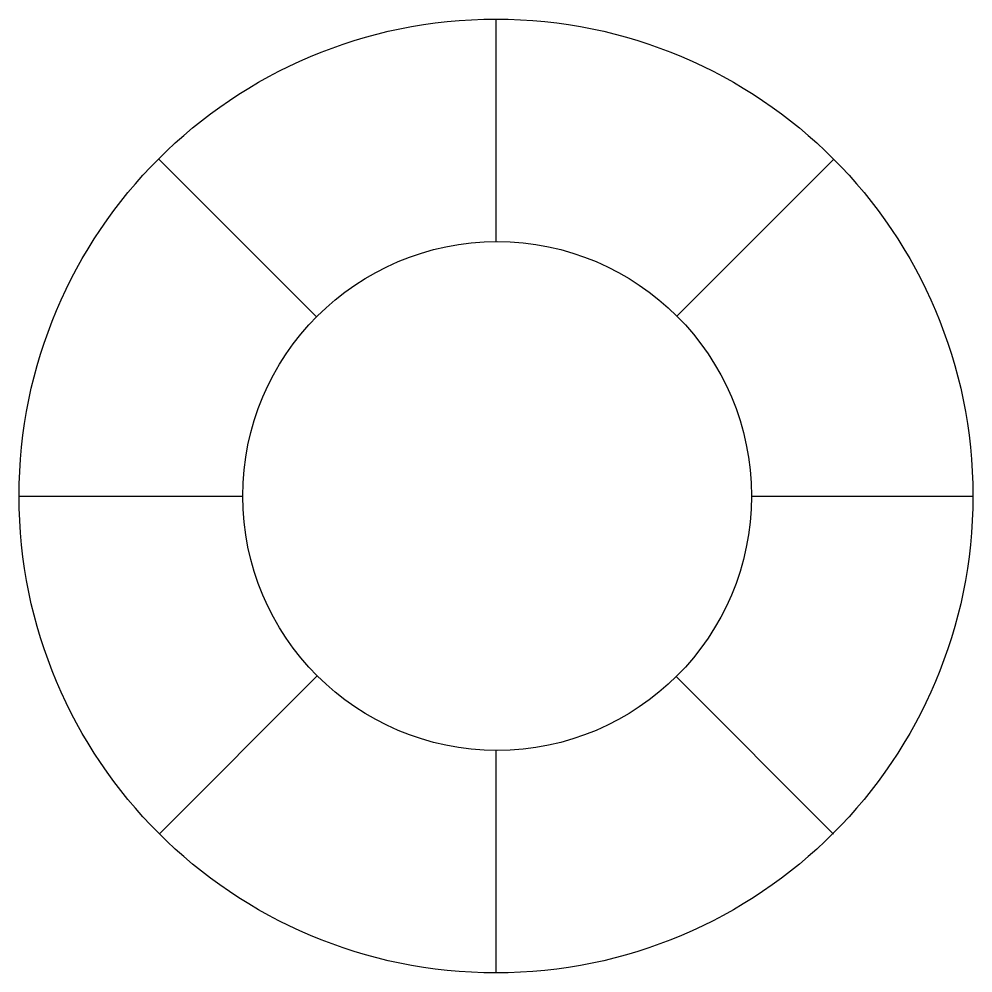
# Model space of a CAD drawing. Extents: x -0.375 to 0.375, y -0.375 to 0.375.
import ezdxf

# ---------------------------------------------------------------- set-up
doc = ezdxf.new("R2010")
doc.units = 0
doc.header["$LTSCALE"] = 0.2

msp = doc.modelspace()

# ---------------------------------------------------------------- linework, layer by layer
for p, q in [((0, 0.2), (0, 0.375)), ((-0.14117, 0.14081), (-0.26491, 0.26455)), ((0.14229, 0.14142), (0.26542, 0.26455)), ((-0.375, 0), (-0.19913, 0)), ((0.20087, 0), (0.375, 0)), ((-0.26491, -0.26578), (-0.14055, -0.14142)), ((0.26542, -0.26578), (0.14167, -0.14203)), ((0, -0.375), (0, -0.2))]:
    msp.add_line(p, q)
for centre, radius in [((0, 0), 0.375), ((0.00087, 0), 0.2)]:
    msp.add_circle(centre, radius)

doc.saveas('drawing.dxf')
